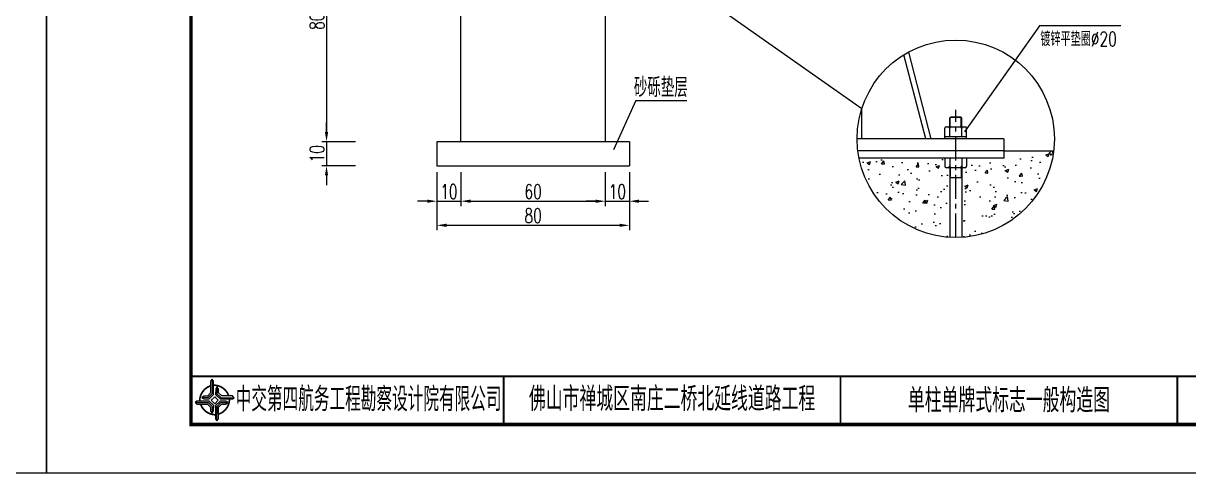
# Model space of a CAD drawing. Extents: x 3598 to 6562, y -9591 to -7828.
# Drawn here: x 4241.8 to 4484, y -9340.8 to -9247.6 of the extents above; entities that cross this region are included whole.
import ezdxf
from ezdxf.enums import TextEntityAlignment as Align

# ---------------------------------------------------------------- set-up
doc = ezdxf.new("R2010")
doc.units = 0
doc.header["$LTSCALE"] = 2
doc.header["$PDMODE"] = 32
doc.header["$PDSIZE"] = 0.3
doc.linetypes.add('CENTERX2', pattern=[4, 2.5, -0.5, 0.5, -0.5])
doc.layers.get('0').update_dxf_attribs({"linetype": 'CONTINUOUS'})
doc.layers.get('DEFPOINTS').update_dxf_attribs({"linetype": 'CONTINUOUS'})
for name, color, linetype in [('中线', 2, 'CENTERX2'), ('图框', 7, 'CONTINUOUS'), ('尺寸标注', 4, 'CONTINUOUS'), ('文字字符', 7, 'CONTINUOUS'), ('文字符号', 2, 'CONTINUOUS'), ('结构2', 7, 'CONTINUOUS'), ('结构3', 1, 'CONTINUOUS')]:
    doc.layers.add(name, color=color, linetype=linetype)
doc.styles.get("Standard").update_dxf_attribs({"font": 'simplex1.shx', "width": 0.7, "bigfont": 'hztxt.shx'})
doc.dimstyles.new('1：20', dxfattribs={"dimtxt": 3, "dimasz": 2, "dimexe": 1, "dimexo": 1, "dimgap": 0.5, "dimtad": 1, "dimlfac": 2, "dimrnd": 0.0095, "dimdsep": 46, "dimtxsty": 'Standard', "dimcen": 0.09, "dimadec": 0, "dimazin": 0, "dimtfac": 1, "dimtix": 1, "dimtmove": 2, "dimatfit": 3, "dimfxl": 0, "dimtolj": 1, "dimtzin": 0, "dimarcsym": 0})

# ---------------------------------------------------------------- blocks, each defined once
blk = doc.blocks.new('series')
at = {"width": 0.75}
for tag, height, p in [('页码', 4, (-35, -19)), ('图名', 5, (-220, -282)), ('图号', 5, (-20, -282))]:
    blk.add_attdef(tag, text='', height=height, dxfattribs=at).set_placement(p, align=Align.MIDDLE_CENTER)
blk = doc.blocks.new('tb')
at = {"lineweight": -3}
h = blk.add_hatch(color=256, dxfattribs=at)
h.paths.add_polyline_path([(-1.23, -0.13), (-3.78, -0.14), (-4.14, -0.41), (-1.4, -0.44), (-0.56, -1.24), (-0.54, -2.62), (-0.27, -2.2), (-0.26, -1.06)])
h.paths.add_polyline_path([(0.13, -1.08), (0.14, -3.86), (0.41, -4.26), (0.44, -1.24), (1.25, -0.43), (2.66, -0.43), (2.26, -0.16), (1.07, -0.15)])
h.paths.add_polyline_path([(1.08, 0.3), (3.62, 0.3), (4.02, 0.56), (1.25, 0.57), (0.43, 1.39), (0.43, 2.8), (0.16, 2.41), (0.15, 1.24)])
h.paths.add_polyline_path([(-0.28, 1.21), (-0.28, 3.99), (-0.56, 4.39), (-0.57, 1.41), (-1.38, 0.6), (-2.74, 0.56), (-2.33, 0.3), (-1.2, 0.29)])
for p, q in [((-0.56, 4.39), (-0.57, 1.41)), ((0.43, 2.8), (0.43, 1.39)), ((-1.38, 0.6), (-2.74, 0.56)), ((-0.57, 1.41), (-1.38, 0.6)), ((0.43, 1.39), (1.25, 0.57)), ((1.25, 0.57), (4.02, 0.56)), ((-4.14, -0.41), (-1.4, -0.44)), ((-1.4, -0.44), (-0.56, -1.24)), ((-0.56, -1.24), (-0.54, -2.62)), ((0.41, -4.26), (0.44, -1.24)), ((0.44, -1.24), (1.25, -0.43)), ((1.25, -0.43), (2.66, -0.43))]:
    blk.add_line(p, q, dxfattribs=at)
at = {"lineweight": -3, "const_width": 0.35, "flags": 128}
for points in [[(-0.9, 3.02, 0.324167), (-3.16, -0.14)], [(2.88, 0.92, 0.324403), (-0.24, 3.15)], [(0.75, -2.86, 0.325418), (3.02, 0.26)], [(-2.98, -0.76, 0.322976), (0.14, -2.98)]]:
    blk.add_lwpolyline(points, format="xyb", dxfattribs=at)
at = {"lineweight": -3, "flags": 128}
for points in [[(-0.9, 3.99), (-0.9, 1.58), (-1.53, 0.91), (-2.34, 0.91), (-2.74, 0.56), (-2.33, 0.3), (-1.2, 0.29), (-0.28, 1.21), (-0.28, 3.99), (-0.56, 4.39)], [(3.62, 0.92), (1.43, 0.92), (0.77, 1.54), (0.77, 2.38), (0.43, 2.8), (0.16, 2.41), (0.15, 1.24), (1.08, 0.3), (3.62, 0.3), (4.02, 0.56)], [(-0.04, 0.77), (0.68, 0.04), (-0.04, -0.69), (-0.77, 0.05)], [(-3.73, -0.76), (-1.54, -0.76), (-0.89, -1.39), (-0.89, -2.21), (-0.54, -2.62), (-0.27, -2.2), (-0.26, -1.06), (-1.23, -0.13), (-3.78, -0.14), (-4.14, -0.41)], [(0.75, -3.85), (0.75, -1.43), (1.4, -0.78), (2.26, -0.78), (2.66, -0.43), (2.26, -0.16), (1.07, -0.15), (0.13, -1.08), (0.14, -3.86), (0.41, -4.26)]]:
    blk.add_lwpolyline(points, close=True, dxfattribs=at)
blk = doc.blocks.new('*D454')
at = {"layer": 'DEFPOINTS', "color": 0, "linetype": 'Continuous'}
for p in [(4329.85, -9222.12), (4304.82, -9272.12), (4329.85, -9272.12)]:
    blk.add_point(p, dxfattribs=at)
at = {"layer": '尺寸标注', "color": 0, "linetype": 'Continuous', "lineweight": -2}
for p, q in [((4310.82, -9222.12), (4303.82, -9222.12)), ((4304.82, -9224.12), (4304.82, -9270.12)), ((4310.82, -9272.12), (4303.82, -9272.12))]:
    blk.add_line(p, q, dxfattribs=at)
at = {"layer": '尺寸标注', "color": 0, "linetype": 'Continuous'}
for points in [[(4304.48, -9224.12), (4305.15, -9224.12), (4304.82, -9222.12)], [(4304.48, -9270.12), (4305.15, -9270.12), (4304.82, -9272.12)]]:
    blk.add_solid(points, dxfattribs=at)
at = {"layer": '尺寸标注', "color": 0, "linetype": 'Continuous', "insert": (4302.82, -9247.12), "char_height": 3, "attachment_point": 5, "rotation": 90}
blk.add_mtext('\\A1;80', dxfattribs=at)
blk = doc.blocks.new('*D455')
at = {"layer": 'DEFPOINTS', "color": 0, "linetype": 'Continuous'}
for p in [(4327.75, -9272.12), (4304.82, -9277.12), (4327.75, -9277.12)]:
    blk.add_point(p, dxfattribs=at)
at = {"layer": '尺寸标注', "color": 0, "linetype": 'Continuous', "lineweight": -2}
for p, q in [((4304.82, -9270.12), (4304.82, -9268.12)), ((4310.82, -9272.12), (4303.82, -9272.12)), ((4304.82, -9272.12), (4304.82, -9277.12)), ((4310.82, -9277.12), (4303.82, -9277.12)), ((4304.82, -9279.12), (4304.82, -9281.12))]:
    blk.add_line(p, q, dxfattribs=at)
at = {"layer": '尺寸标注', "color": 0, "linetype": 'Continuous'}
for points in [[(4304.48, -9270.12), (4305.15, -9270.12), (4304.82, -9272.12)], [(4304.48, -9279.12), (4305.15, -9279.12), (4304.82, -9277.12)]]:
    blk.add_solid(points, dxfattribs=at)
at = {"layer": '尺寸标注', "color": 0, "linetype": 'Continuous', "insert": (4302.82, -9274.62), "char_height": 3, "attachment_point": 5, "rotation": 90}
blk.add_mtext('\\A1;10', dxfattribs=at)
blk = doc.blocks.new('*D456')
at = {"layer": 'DEFPOINTS', "color": 0, "linetype": 'Continuous'}
for p in [(4332.75, -9272.12), (4362.75, -9272.12), (4362.75, -9284.48)]:
    blk.add_point(p, dxfattribs=at)
at = {"layer": '尺寸标注', "color": 0, "linetype": 'Continuous', "lineweight": -2}
for p, q in [((4332.75, -9278.48), (4332.75, -9285.48)), ((4362.75, -9278.48), (4362.75, -9285.48)), ((4334.75, -9284.48), (4360.75, -9284.48))]:
    blk.add_line(p, q, dxfattribs=at)
at = {"layer": '尺寸标注', "color": 0, "linetype": 'Continuous'}
for points in [[(4334.75, -9284.14), (4334.75, -9284.81), (4332.75, -9284.48)], [(4360.75, -9284.14), (4360.75, -9284.81), (4362.75, -9284.48)]]:
    blk.add_solid(points, dxfattribs=at)
at = {"layer": '尺寸标注', "color": 0, "linetype": 'Continuous', "insert": (4347.75, -9282.48), "char_height": 3, "attachment_point": 5}
blk.add_mtext('\\A1;60', dxfattribs=at)
blk = doc.blocks.new('*D457')
at = {"layer": 'DEFPOINTS', "color": 0, "linetype": 'Continuous'}
for p in [(4327.75, -9272.12), (4332.75, -9272.12), (4332.75, -9284.47)]:
    blk.add_point(p, dxfattribs=at)
at = {"layer": '尺寸标注', "color": 0, "linetype": 'Continuous', "lineweight": -2}
for p, q in [((4327.75, -9278.47), (4327.75, -9285.47)), ((4332.75, -9278.47), (4332.75, -9285.47)), ((4325.75, -9284.47), (4323.75, -9284.47)), ((4327.75, -9284.47), (4332.75, -9284.47)), ((4334.75, -9284.47), (4336.75, -9284.47))]:
    blk.add_line(p, q, dxfattribs=at)
at = {"layer": '尺寸标注', "color": 0, "linetype": 'Continuous'}
for points in [[(4325.75, -9284.14), (4325.75, -9284.8), (4327.75, -9284.47)], [(4334.75, -9284.14), (4334.75, -9284.8), (4332.75, -9284.47)]]:
    blk.add_solid(points, dxfattribs=at)
at = {"layer": '尺寸标注', "color": 0, "linetype": 'Continuous', "insert": (4330.25, -9282.47), "char_height": 3, "attachment_point": 5}
blk.add_mtext('\\A1;10', dxfattribs=at)
blk = doc.blocks.new('*D458')
at = {"layer": 'DEFPOINTS', "color": 0, "linetype": 'Continuous'}
for p in [(4362.75, -9272.12), (4367.75, -9272.12), (4367.75, -9284.48)]:
    blk.add_point(p, dxfattribs=at)
at = {"layer": '尺寸标注', "color": 0, "linetype": 'Continuous', "lineweight": -2}
for p, q in [((4362.75, -9278.48), (4362.75, -9285.48)), ((4367.75, -9278.48), (4367.75, -9285.48)), ((4360.75, -9284.48), (4358.75, -9284.48)), ((4362.75, -9284.48), (4367.75, -9284.48)), ((4369.75, -9284.48), (4371.75, -9284.48))]:
    blk.add_line(p, q, dxfattribs=at)
at = {"layer": '尺寸标注', "color": 0, "linetype": 'Continuous'}
for points in [[(4360.75, -9284.14), (4360.75, -9284.81), (4362.75, -9284.48)], [(4369.75, -9284.14), (4369.75, -9284.81), (4367.75, -9284.48)]]:
    blk.add_solid(points, dxfattribs=at)
at = {"layer": '尺寸标注', "color": 0, "linetype": 'Continuous', "insert": (4365.25, -9282.48), "char_height": 3, "attachment_point": 5}
blk.add_mtext('\\A1;10', dxfattribs=at)
blk = doc.blocks.new('*D459')
at = {"layer": 'DEFPOINTS', "color": 0, "linetype": 'Continuous'}
for p in [(4327.75, -9277.12), (4367.75, -9277.12), (4367.75, -9289.48)]:
    blk.add_point(p, dxfattribs=at)
at = {"layer": '尺寸标注', "color": 0, "linetype": 'Continuous', "lineweight": -2}
for p, q in [((4327.75, -9283.48), (4327.75, -9290.48)), ((4367.75, -9283.48), (4367.75, -9290.48)), ((4329.75, -9289.48), (4365.75, -9289.48))]:
    blk.add_line(p, q, dxfattribs=at)
at = {"layer": '尺寸标注', "color": 0, "linetype": 'Continuous'}
for points in [[(4329.75, -9289.15), (4329.75, -9289.81), (4327.75, -9289.48)], [(4365.75, -9289.15), (4365.75, -9289.81), (4367.75, -9289.48)]]:
    blk.add_solid(points, dxfattribs=at)
at = {"layer": '尺寸标注', "color": 0, "linetype": 'Continuous', "insert": (4347.75, -9287.48), "char_height": 3, "attachment_point": 5}
blk.add_mtext('\\A1;80', dxfattribs=at)
blk = doc.blocks.new('123')
at = {"layer": '图框'}
blk.add_lwpolyline([(4246.63, -9340.83), (4246.63, -9043.83), (3826.63, -9043.83), (3826.63, -9340.83)], close=True, dxfattribs=at)

msp = doc.modelspace()

# ---------------------------------------------------------------- hatches: boundary and pattern name
at = {"layer": '尺寸标注'}
h = msp.add_hatch(dxfattribs=at)
h.set_pattern_fill('AR-CONC', color=256, style=0)
h.set_pattern_definition([(50, (2592.271, -9390.596), (7.172602, -0.627521), [0.75, -8.25]), (355, (2592.271, -9390.596), (-1.387513, 7.52192), [0.6, -6.6]), (100.4514, (2592.869, -9390.6486), (5.785094, 6.894395), [0.637402, -7.01142]), (46.1842, (2592.271, -9388.596), (10.67241, -1.65519), [1.125, -12.375]), (96.6356, (2593.161, -9388.734), (9.346627, 9.74118), [0.9561, -10.51713]), (351.1842, (2592.271, -9388.596), (9.34662, 9.741186), [0.9, -9.9]), (21, (2593.271, -9389.096), (5.96907, -4.026189), [0.75, -8.25]), (326, (2593.271, -9389.096), (2.433153, 7.2515), [0.6, -6.6]), (71.4514, (2593.769, -9389.432), (8.402226, 3.225305), [0.637402, -7.01142]), (37.5, (2592.2713, -9390.5963), (0.1215986, 3.3289385), [0, -6.52, 0, -6.7, 0, -6.625]), (7.5, (2592.2713, -9390.5963), (2.6306954, 3.944117), [0, -3.82, 0, -6.37, 0, -2.525]), (327.5, (2590.0413, -9390.5963), (5.3382244, -0.2255487), [0, -2.5, 0, -7.8, 0, -10.35]), (317.5, (2589.0413, -9390.5963), (5.831862, 1.00105), [0, -3.25, 0, -5.18, 0, -7.35])])
h.paths.add_polyline_path([(4415.4697, -9275.5203, 0.34067024), (4434.3221, -9291.9787), (4434.3221, -9277.5203), (4433.6221, -9277.5203, -0.41421356), (4433.3221, -9277.2203), (4433.3221, -9275.5203)])
h.paths.add_polyline_path([(4437.8221, -9275.5203), (4437.8221, -9277.2203, -0.41421356), (4437.5221, -9277.5203), (4436.8221, -9277.5203), (4436.8221, -9291.9787, 0.36148997), (4455.9155, -9274.0203), (4445.5721, -9274.0203), (4445.5721, -9275.5203)])

# ---------------------------------------------------------------- linework, layer by layer
at = {"layer": '中线'}
msp.add_line((4435.5721, -9292.0168), (4435.5721, -9265.5203), dxfattribs=at)
at = {"layer": '图框'}
for points, const_width in [([(4656.6307, -9053.8303), (4276.6307, -9053.8303), (4276.6307, -9330.8303), (4656.6307, -9330.8303), (4656.6307, -9053.8303)], 0.7), ([(4276.6307, -9320.8303), (4656.6307, -9320.8303)], 0.4), ([(4341.6307, -9320.8303), (4341.6307, -9330.8303)], 0.4), ([(4411.6307, -9330.8303), (4411.6307, -9320.8303)], 0.4), ([(4481.6307, -9330.8303), (4481.6307, -9320.8303)], 0.4)]:
    msp.add_lwpolyline(points, dxfattribs=dict(at, const_width=const_width))
at = {"layer": '尺寸标注'}
for p, q in [((4353.6064, -9221.3479), (4416.0581, -9265.2504)), ((4445.5721, -9274.0203), (4455.9155, -9274.0203))]:
    msp.add_line(p, q, dxfattribs=at)
msp.add_circle((4435.5721, -9271.5203), 20.4965, dxfattribs=at)
at = {"layer": '文字符号'}
for p, q in [((4452.9907, -9248.0484), (4437.3722, -9270.062)), ((4469.8867, -9248.0484), (4452.9907, -9248.0484)), ((4369.1085, -9263.5697), (4364.4357, -9273.8143)), ((4369.1085, -9263.5697), (4379.7144, -9263.5697))]:
    msp.add_line(p, q, dxfattribs=at)
at = {"layer": '结构2'}
for p, q in [((4332.7492, -9272.1188), (4332.7492, -9222.1188)), ((4362.7492, -9222.1188), (4362.7492, -9272.1188)), ((4425.7331, -9253.5398), (4430.3949, -9271.5203)), ((4429.3343, -9271.5203), (4424.8114, -9254.0758)), ((4416.0581, -9271.5203), (4416.0581, -9265.2504)), ((4327.7492, -9272.1188), (4327.7492, -9277.1188)), ((4367.7492, -9272.1188), (4327.7492, -9272.1188)), ((4367.7492, -9272.1188), (4367.7492, -9277.1188)), ((4445.5721, -9271.5203), (4415.0756, -9271.5203)), ((4445.5721, -9271.5203), (4445.5721, -9275.5203)), ((4445.5721, -9274.0203), (4415.2286, -9274.0203)), ((4327.7492, -9277.1188), (4367.7492, -9277.1188)), ((4445.5721, -9275.5203), (4415.4697, -9275.5203))]:
    msp.add_line(p, q, dxfattribs=at)
at = {"layer": '结构3'}
for p, q in [((4434.3221, -9271.0203), (4434.3221, -9267.2203)), ((4436.7953, -9267.1203), (4434.3489, -9267.1203)), ((4434.4221, -9269.0203), (4434.4221, -9267.0471)), ((4436.6221, -9267.0203), (4434.5221, -9267.0203)), ((4436.7221, -9269.0203), (4436.7221, -9267.0471)), ((4436.8221, -9271.0203), (4436.8221, -9267.2203)), ((4433.3221, -9271.5203), (4433.3221, -9269.3203)), ((4433.6221, -9269.0203), (4437.5221, -9269.0203)), ((4434.3221, -9271.0203), (4434.3221, -9269.8203)), ((4436.8221, -9271.0203), (4436.8221, -9269.8203)), ((4437.8221, -9271.5203), (4437.8221, -9269.3203)), ((4433.3221, -9271.0203), (4437.8221, -9271.0203)), ((4437.8221, -9275.5203), (4433.3221, -9275.5203)), ((4433.3221, -9275.5203), (4433.3221, -9277.2203)), ((4437.5221, -9277.5203), (4433.6221, -9277.5203)), ((4434.3221, -9275.5203), (4434.3221, -9291.9787)), ((4434.3221, -9275.5203), (4434.3221, -9276.7203)), ((4434.4221, -9277.5203), (4434.4221, -9279.5203)), ((4436.7221, -9277.5203), (4436.7221, -9279.5203)), ((4436.8221, -9275.5203), (4436.8221, -9291.9787)), ((4436.8221, -9275.5203), (4436.8221, -9276.7203)), ((4437.8221, -9275.5203), (4437.8221, -9277.2203)), ((4434.3221, -9279.5203), (4436.8221, -9279.5203))]:
    msp.add_line(p, q, dxfattribs=at)
for centre, radius, start, end in [((4434.5221, -9267.2203), 0.2, 90, 180), ((4436.6221, -9267.2203), 0.2, 0, 90), ((4433.6221, -9269.3203), 0.3, 90, 180), ((4434.0221, -9269.3203), 0.3, 0, 90), ((4434.6221, -9269.3203), 0.3, 90, 180), ((4436.5221, -9269.3203), 0.3, 0, 90), ((4437.1221, -9269.3203), 0.3, 90, 180), ((4437.5221, -9269.3203), 0.3, 0, 90), ((4433.6221, -9277.2203), 0.3, 180, 270), ((4434.0221, -9277.2203), 0.3, 270, 0), ((4434.6221, -9277.2203), 0.3, 180, 270), ((4436.5221, -9277.2203), 0.3, 270, 0), ((4437.1221, -9277.2203), 0.3, 180, 270), ((4437.5221, -9277.2203), 0.3, 270, 0)]:
    msp.add_arc(centre, radius, start, end, dxfattribs=at)

# ---------------------------------------------------------------- block references
at = {"layer": '图框'}
ref = msp.add_blockref('series', (4666.6307, -9043.8303), dxfattribs=at)
ref.add_attrib('图名', '单柱单牌式标志一般构造图', dxfattribs={"layer": '0', "height": 5, "width": 0.7}).set_placement((4446.6307, -9325.8303), align=Align.MIDDLE_CENTER)
at = {"layer": '图框', "lineweight": -3}
msp.add_blockref('tb', (4281.6265, -9325.8249), dxfattribs=at)
at = {"layer": '尺寸标注', "linetype": 'Continuous'}
for p in [(0, 0), (420, 0)]:
    msp.add_blockref('123', p, dxfattribs=at)

# ---------------------------------------------------------------- texts
at = {"layer": '图框'}
for s, width, p in [('中交第四航务工程勘察设计院有限公司', 0.65, (4313.5616, -9325.5818)), ('佛山市禅城区南庄二桥北延线道路工程', 0.7, (4376.6307, -9325.5156))]:
    msp.add_text(s, height=5, dxfattribs=dict(at, width=width)).set_placement(p, align=Align.MIDDLE_CENTER)
at = {"layer": '文字字符', "color": 7, "linetype": 'Continuous', "width": 0.7}
msp.add_text('镀锌平垫圈%%c20', height=3, dxfattribs=at).set_placement((4461.0963, -9250.7901), align=Align.MIDDLE_CENTER)
at = {"layer": '文字字符', "width": 0.7}
msp.add_text('砂砾垫层', height=4, dxfattribs=at).set_placement((4368.6837, -9262.8517))

# ---------------------------------------------------------------- dimensions: what is measured, and where the dimension line sits
at = {"layer": '尺寸标注', "linetype": 'Continuous'}
dim = msp.add_linear_dim(base=(4304.8151, -9272.1188), p1=(4329.8493, -9222.1188), p2=(4329.8493, -9272.1188), angle=90, text='80', dimstyle='1：20', dxfattribs=at)
dim.commit()
dim.dimension.update_dxf_attribs({"geometry": '*D454', "text_midpoint": (4302.8151, -9247.1188)})
dim = msp.add_linear_dim(base=(4304.8151, -9277.1188), p1=(4327.7492, -9272.1188), p2=(4327.7492, -9277.1188), angle=90, dimstyle='1：20', dxfattribs=at)
dim.commit()
dim.dimension.update_dxf_attribs({"geometry": '*D455', "text_midpoint": (4302.8151, -9274.6188)})
for base, p1, p2, picture, middle in [((4332.7492, -9284.47), (4327.7492, -9272.1188), (4332.7492, -9272.1188), '*D457', (4330.2492, -9282.47)), ((4362.7492, -9284.4767), (4332.7492, -9272.1188), (4362.7492, -9272.1188), '*D456', (4347.7492, -9282.4767)), ((4367.7492, -9284.4767), (4362.7492, -9272.1188), (4367.7492, -9272.1188), '*D458', (4365.2492, -9282.4767)), ((4367.7492, -9289.4795), (4327.7492, -9277.1188), (4367.7492, -9277.1188), '*D459', (4347.7492, -9287.4795))]:
    dim = msp.add_linear_dim(base=base, p1=p1, p2=p2, dimstyle='1：20', dxfattribs=at)
    dim.commit()
    dim.dimension.update_dxf_attribs({"geometry": picture, "text_midpoint": middle})

doc.saveas('drawing.dxf')
